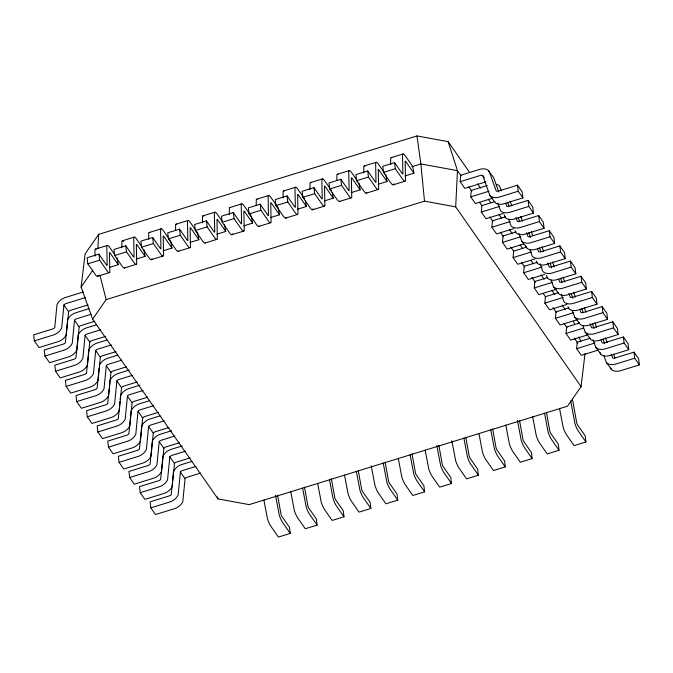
<?xml version="1.0" encoding="UTF-8"?>
<svg xmlns="http://www.w3.org/2000/svg" width="673" height="673" viewBox="0 0 673 673"><rect width="100%" height="100%" fill="white"/><g stroke="black" fill="none" stroke-linecap="round" stroke-linejoin="round"><path stroke-width="1.01" d="M581.077 386.622L455.688 206.863L457.472 170.648L448.142 141.65L416.966 135.938L98.637 234.389L85.076 253.94L81.13 287.051L92.622 319.153L218.01 498.92L249.195 504.632L567.524 406.172L581.077 386.622L585.022 353.518M97.863 248.732L98.637 234.389M485.822 181.946A3.769 2.902 -34.9 0 0 485.04 182.114L464.807 188.364L460.147 181.685L460.677 175.249L479.681 169.377A11.315 8.715 -34.9 0 1 487.816 169.975L493.62 177.537L498.777 191.948M492.737 198.182L475.399 203.549L470.738 196.869L471.268 190.434L487.269 185.487M503.328 213.366L485.982 218.725L481.321 212.045L481.86 205.61L494.857 201.589M513.911 228.542L496.573 233.91L491.913 227.23L492.443 220.794L505.448 216.773M523.544 244.021L507.164 249.086L502.504 242.406L503.034 235.971L516.031 231.949M535.094 258.903L517.747 264.27L513.095 257.591L513.625 251.155L526.623 247.134M544.718 274.382L528.339 279.446L523.678 272.767L524.208 266.331L537.214 262.31M556.268 289.264L538.93 294.631L534.269 287.951L534.799 281.516L547.797 277.495M566.859 304.44L549.513 309.807L544.861 303.128L545.391 296.692L558.388 292.671M577.451 319.625L560.104 324.992L555.444 318.312L555.982 311.868L568.979 307.855M588.034 334.801L570.696 340.168L566.035 333.488L566.565 327.053L579.571 323.032M597.658 350.28L581.287 355.344L576.626 348.673L577.156 342.229L590.154 338.208M85.311 297.626L66.038 303.582A3.769 2.902 -34.9 0 0 63.935 304.919L61.664 328.079L60.797 329.593A11.315 8.715 -34.9 0 1 53.352 335.011L34.348 340.891L33.65 334.834L52.654 328.954A3.769 2.902 -34.9 0 0 54.749 327.625L57.028 304.457L57.895 302.943A11.315 8.715 -34.9 0 1 65.34 297.525L83.343 291.964M67.519 320.642L65.34 342.801A3.769 2.902 -34.9 0 1 63.237 344.139L44.241 350.01L44.94 356.067L49.6 362.747L68.596 356.867A11.315 8.715 -34.9 0 0 76.041 351.457L76.907 349.943L79.187 326.775A3.769 2.902 -34.9 0 1 81.29 325.446L94.775 321.273M88.045 304.903L70.699 310.261A3.769 2.902 -34.9 0 0 68.596 311.599L66.324 334.759L65.449 336.273A11.315 8.715 -34.9 0 1 58.013 341.691L39.009 347.562L34.348 340.891M91.082 314.291L76.629 318.766A3.769 2.902 -34.9 0 0 74.526 320.096L72.255 343.264L71.38 344.778A11.315 8.715 -34.9 0 1 63.943 350.187L44.94 356.067M100.706 329.77L87.221 333.943A3.769 2.902 -34.9 0 0 85.118 335.28L82.838 358.44L81.971 359.954A11.315 8.715 -34.9 0 1 74.526 365.372L55.531 371.244L54.824 365.195L73.828 359.315A3.769 2.902 -34.9 0 0 75.931 357.977L78.203 334.817L79.078 333.303A11.315 8.715 -34.9 0 1 86.514 327.886L96.517 324.798M105.367 336.45L91.881 340.622A3.769 2.902 -34.9 0 0 89.778 341.96L87.498 365.119L86.632 366.634A11.315 8.715 -34.9 0 1 79.187 372.051L60.191 377.923L55.531 371.244M111.297 344.955L97.804 349.127A3.769 2.902 -34.9 0 0 95.709 350.456L93.429 373.624L92.563 375.139A11.315 8.715 -34.9 0 1 85.118 380.548L66.114 386.428L65.416 380.371L84.419 374.491A3.769 2.902 -34.9 0 0 86.523 373.162L88.794 350.002L89.66 348.488A11.315 8.715 -34.9 0 1 97.105 343.07L107.108 339.974M99.091 368.19L97.105 388.338A3.769 2.902 -34.9 0 1 95.002 389.675L76.007 395.556L76.705 401.604L81.366 408.284L100.361 402.412A11.315 8.715 -34.9 0 0 107.806 396.994L108.681 395.48L110.952 372.32A3.769 2.902 -34.9 0 1 113.056 370.983L126.541 366.81M115.958 351.634L102.464 355.807A3.769 2.902 -34.9 0 0 100.361 357.136L98.09 380.304L97.223 381.818A11.315 8.715 -34.9 0 1 89.778 387.227L70.774 393.108L66.114 386.428M121.889 360.131L108.395 364.303A3.769 2.902 -34.9 0 0 106.292 365.641L104.021 388.801L103.146 390.315A11.315 8.715 -34.9 0 1 95.709 395.732L76.705 401.604M109.203 388.388L107.697 403.522A3.769 2.902 -34.9 0 1 105.594 404.852L86.59 410.732L87.297 416.789L91.957 423.468L110.952 417.588A11.315 8.715 -34.9 0 0 118.398 412.17L119.264 410.665L121.544 387.497A3.769 2.902 -34.9 0 1 123.647 386.167L137.132 381.995M109.396 386.378L109.876 381.364M132.472 375.315L118.986 379.488A3.769 2.902 -34.9 0 0 116.883 380.817L114.603 403.985L113.737 405.499A11.315 8.715 -34.9 0 1 106.292 410.909L87.297 416.789M119.306 408.587L118.288 418.699A3.769 2.902 -34.9 0 1 116.185 420.036L97.181 425.908L97.879 431.965L102.54 438.645L121.544 432.773A11.315 8.715 -34.9 0 0 128.989 427.355L129.855 425.841L132.127 402.681A3.769 2.902 -34.9 0 1 134.23 401.344L147.724 397.171M119.5 406.576L119.987 401.562M120.173 399.552L120.56 395.539L121.426 394.025A11.315 8.715 -34.9 0 1 128.871 388.607L139.875 385.208M143.063 390.491L129.578 394.664A3.769 2.902 -34.9 0 0 127.475 396.002L125.195 419.161L124.328 420.675A11.315 8.715 -34.9 0 1 116.883 426.093L97.879 431.965M153.654 405.676L140.161 409.849A3.769 2.902 -34.9 0 0 138.058 411.178L135.786 434.337L134.92 435.852A11.315 8.715 -34.9 0 1 127.475 441.269L108.471 447.15L107.773 441.093L126.768 435.212A3.769 2.902 -34.9 0 0 128.871 433.883L131.151 410.715L132.017 409.201A11.315 8.715 -34.9 0 1 139.462 403.792L149.465 400.696M158.306 412.356L144.821 416.52A3.769 2.902 -34.9 0 0 142.718 417.857L140.447 441.017L139.572 442.531A11.315 8.715 -34.9 0 1 132.135 447.949L113.131 453.829L108.471 447.15M164.237 420.852L150.752 425.025A3.769 2.902 -34.9 0 0 148.649 426.362L146.369 449.522L145.503 451.036A11.315 8.715 -34.9 0 1 138.058 456.454L119.062 462.326L118.364 456.269L137.359 450.397A3.769 2.902 -34.9 0 0 139.462 449.059L141.742 425.9L142.609 424.385A11.315 8.715 -34.9 0 1 150.054 418.968L160.048 415.872M168.898 427.532L155.413 431.704A3.769 2.902 -34.9 0 0 153.309 433.042L151.03 456.201L150.163 457.716A11.315 8.715 -34.9 0 1 142.718 463.133L123.723 469.005L119.062 462.326M174.829 436.037L161.343 440.201A3.769 2.902 -34.9 0 0 159.24 441.538L156.96 464.698L156.094 466.212A11.315 8.715 -34.9 0 1 148.649 471.63L129.653 477.51L128.947 471.453L147.951 465.573A3.769 2.902 -34.9 0 0 150.054 464.244L152.325 441.076L153.2 439.562A11.315 8.715 -34.9 0 1 160.637 434.152L171.64 430.745M179.489 442.708L165.995 446.88A3.769 2.902 -34.9 0 0 163.901 448.218L161.621 471.378L160.754 472.892A11.315 8.715 -34.9 0 1 153.309 478.31L134.306 484.19L129.653 477.51M185.42 451.213L171.926 455.385A3.769 2.902 -34.9 0 0 169.823 456.723L167.552 479.883L166.685 481.397A11.315 8.715 -34.9 0 1 159.24 486.815L140.236 492.686L139.538 486.629L158.542 480.758A3.769 2.902 -34.9 0 0 160.637 479.42L162.916 456.26L163.783 454.746A11.315 8.715 -34.9 0 1 171.228 449.328L182.232 445.93M172.448 482.482L171.228 494.605A3.769 2.902 -34.9 0 1 169.125 495.934L150.129 501.814L150.828 507.871L155.488 514.551L174.484 508.67A11.315 8.715 -34.9 0 0 181.929 503.253L182.795 501.738L185.075 478.579A3.769 2.902 -34.9 0 1 187.178 477.241L200.663 473.069M172.641 480.472L173.508 471.437L174.374 469.922A11.315 8.715 -34.9 0 1 181.819 464.513L191.813 461.417M190.08 457.892L176.587 462.065A3.769 2.902 -34.9 0 0 174.484 463.394L172.212 486.562L171.337 488.076A11.315 8.715 -34.9 0 1 163.901 493.494L144.897 499.366L140.236 492.686M196.003 466.389L182.518 470.562A3.769 2.902 -34.9 0 0 180.414 471.899L178.143 495.059L177.268 496.573A11.315 8.715 -34.9 0 1 169.832 501.991L150.828 507.871M98.25 275.316L97.997 275.947A11.315 2.768 72.8 0 1 95.272 274.559L87.793 263.824L87.086 257.767L98.914 254.108L106.401 264.842A3.769 0.925 72.8 0 0 107.184 265.414L106.814 245.796A11.315 2.768 72.8 0 1 109.539 247.193L114.721 254.621M152.014 258.684L151.762 259.324A11.315 2.768 72.8 0 1 149.036 257.927L141.549 247.201L140.85 241.144L152.678 237.485L160.166 248.211A3.769 0.925 72.8 0 0 160.948 248.783L160.578 229.173A11.315 2.768 72.8 0 1 163.303 230.561L168.486 237.99M232.656 233.741L232.404 234.381A11.315 2.768 72.8 0 1 229.678 232.984L222.199 222.258L221.493 216.201L233.321 212.542L240.808 223.268A3.769 0.925 72.8 0 0 241.59 223.84L241.22 204.23A11.315 2.768 72.8 0 1 243.946 205.618L251.433 216.353M313.307 208.798L313.046 209.438A11.315 2.768 72.8 0 1 310.329 208.041L302.842 197.315L302.143 191.258L313.971 187.599L321.45 198.325A3.769 0.925 72.8 0 0 322.232 198.897L321.871 179.287A11.315 2.768 72.8 0 1 324.588 180.675L331.495 190.585M393.949 183.855L393.688 184.495A11.315 2.768 72.8 0 1 390.971 183.098L383.484 172.372L382.786 166.315L394.614 162.656L402.092 173.382A3.769 0.925 72.8 0 0 402.875 173.954L402.513 154.344A11.315 2.768 72.8 0 1 405.23 155.732L412.717 166.467L413.903 173.213L405.028 175.956M67.62 319.641L68.486 318.127A11.315 8.715 -34.9 0 1 75.931 312.709L88.929 308.688M99.385 365.178L100.252 363.664A11.315 8.715 -34.9 0 1 107.697 358.246L117.699 355.159M109.977 380.354L110.843 378.84A11.315 8.715 -34.9 0 1 118.288 373.431L129.283 370.024M81.13 287.051L92.916 270.05M92.622 319.153L106.183 299.603L424.503 201.143L455.688 206.863M95.482 249.103L107.31 245.443M122.368 240.791L134.196 237.132M149.246 232.479L161.074 228.82M176.124 224.159L187.952 220.5M203.01 215.848L214.838 212.188M229.888 207.536L241.716 203.877M256.775 199.216L268.603 195.565M283.653 190.905L295.481 187.245M310.531 182.593L322.359 178.934M337.417 174.273L349.245 170.622M364.295 165.962L376.123 162.302M391.181 157.65L403.009 153.991M141.599 246.31L136.417 238.881A11.315 2.768 72.8 0 0 133.7 237.485L134.062 257.094A3.769 0.925 72.8 0 1 133.279 256.531L125.801 245.796L113.973 249.456L114.671 255.513L122.158 266.239A11.315 2.768 72.8 0 0 124.875 267.635M195.363 229.678L190.181 222.25A11.315 2.768 72.8 0 0 187.464 220.853L187.826 240.471A3.769 0.925 72.8 0 1 187.044 239.899L179.565 229.173L167.737 232.824L168.435 238.881L175.922 249.616A11.315 2.768 72.8 0 0 178.639 251.004M222.241 221.367L217.068 213.938A11.315 2.768 72.8 0 0 214.342 212.542L214.712 232.151A3.769 0.925 72.8 0 1 213.93 231.588L206.443 220.853L194.615 224.513L195.313 230.57L202.8 241.296A11.315 2.768 72.8 0 0 205.517 242.692M270.622 217.53L279.497 214.788L278.311 208.033L270.824 197.307A11.315 2.768 72.8 0 0 268.106 195.91L268.468 215.528A3.769 0.925 72.8 0 1 267.686 214.956L260.207 204.23L248.379 207.881L249.077 213.938L256.564 224.673A11.315 2.768 72.8 0 0 259.282 226.061M304.617 198.897L297.71 188.995A11.315 2.768 72.8 0 0 294.984 187.599L295.354 207.208A3.769 0.925 72.8 0 1 294.572 206.645L287.085 195.91L275.257 199.57L275.955 205.627L283.442 216.353A11.315 2.768 72.8 0 0 286.168 217.749M357.8 181.441L351.474 172.364A11.315 2.768 72.8 0 0 348.749 170.967L349.119 190.585A3.769 0.925 72.8 0 1 348.336 190.013L340.849 179.287L329.021 182.938L329.72 188.995L337.207 199.73A11.315 2.768 72.8 0 0 339.924 201.118M384.687 173.129L378.352 164.052A11.315 2.768 72.8 0 0 375.627 162.656L375.997 182.265A3.769 0.925 72.8 0 1 375.214 181.702L367.727 170.967L355.899 174.627L356.606 180.684L364.085 191.41A11.315 2.768 72.8 0 0 366.81 192.806M87.793 263.824L99.621 260.165L107.1 270.899A11.315 2.768 72.8 0 0 109.825 272.287L109.455 252.678A3.769 0.925 72.8 0 1 110.237 253.25L118.212 264.674L109.337 267.417M114.671 255.513L126.499 251.853L133.986 262.579A11.315 2.768 72.8 0 0 136.703 263.976L136.341 244.366A3.769 0.925 72.8 0 1 137.124 244.93L145.09 256.363L136.215 259.105M141.549 247.201L153.377 243.542L160.864 254.268A11.315 2.768 72.8 0 0 163.589 255.664L163.219 236.046A3.769 0.925 72.8 0 1 164.002 236.618L171.968 248.043L163.102 250.785M168.435 238.881L180.263 235.222L187.75 245.956A11.315 2.768 72.8 0 0 190.467 247.344L190.097 227.735A3.769 0.925 72.8 0 1 190.88 228.307L198.855 239.731L189.979 242.473M195.313 230.57L207.141 226.91L214.628 237.636A11.315 2.768 72.8 0 0 217.345 239.033L216.984 219.423A3.769 0.925 72.8 0 1 217.766 219.987L225.733 231.419L216.866 234.162M222.199 222.258L234.027 218.599L241.506 229.325A11.315 2.768 72.8 0 0 244.232 230.721L243.862 211.103A3.769 0.925 72.8 0 1 244.644 211.675L252.619 223.1L243.744 225.842M249.077 213.938L260.905 210.279L268.392 221.013A11.315 2.768 72.8 0 0 271.11 222.401L270.748 202.792A3.769 0.925 72.8 0 1 271.53 203.364L279.497 214.788M275.955 205.627L287.783 201.967L295.27 212.693A11.315 2.768 72.8 0 0 297.996 214.09L297.626 194.48A3.769 0.925 72.8 0 1 298.408 195.044L306.375 206.476L297.508 209.219M302.842 197.315L314.67 193.656L322.157 204.382A11.315 2.768 72.8 0 0 324.874 205.778L324.504 186.16A3.769 0.925 72.8 0 1 325.286 186.732L333.261 198.156L324.386 200.899M329.72 188.995L341.548 185.336L349.035 196.07A11.315 2.768 72.8 0 0 351.752 197.458L351.39 177.849A3.769 0.925 72.8 0 1 352.172 178.421L360.139 189.845L351.272 192.587M356.606 180.684L368.434 177.024L375.913 187.75A11.315 2.768 72.8 0 0 378.638 189.147L378.268 169.537A3.769 0.925 72.8 0 1 379.05 170.101L387.025 181.533L378.15 184.276M383.484 172.372L395.312 168.713L402.799 179.439A11.315 2.768 72.8 0 0 405.516 180.835L405.154 161.217A3.769 0.925 72.8 0 1 405.937 161.789L413.903 173.213M411.842 166.736L420.869 163.943L457.472 170.648L461.064 175.796M97.501 276.3L109.329 272.641M124.379 267.989L136.207 264.329M151.265 259.669L163.093 256.009M178.143 251.357L189.971 247.698M205.029 243.046L216.857 239.386M231.907 234.726L243.735 231.075M258.785 226.414L270.613 222.755M285.672 218.102L297.5 214.443M312.55 209.783L324.378 206.131M339.436 201.471L351.264 197.812M366.314 193.159L378.142 189.5M393.192 184.839L405.02 181.188M460.147 181.685L480.379 175.434A3.769 2.902 -34.9 0 1 482.634 175.417L484.459 177.958M470.738 196.869L489.044 191.208M482.709 175.451L489.927 195.624L495.732 203.187A11.315 8.715 -34.9 0 0 503.875 203.784L522.871 197.912L522.172 191.855L517.512 185.176L498.516 191.048A3.769 2.902 -34.9 0 1 496.262 191.065L488.968 170.858M522.871 197.912L518.21 191.233L499.215 197.105A11.315 8.715 -34.9 0 1 491.08 196.508L489.927 195.624M481.321 212.045L499.627 206.384M505.743 203.33L506.845 206.241A3.769 2.902 -34.9 0 0 509.099 206.232L528.103 200.352L532.764 207.032L533.462 213.089L514.458 218.969A11.315 8.715 -34.9 0 1 506.323 218.372L505.179 217.48L504.144 214.594M533.462 213.089L528.801 206.409L509.806 212.289A11.315 8.715 -34.9 0 1 501.663 211.692L500.519 210.8L497.768 203.12M491.913 227.23L510.218 221.568M515.081 230.738L515.762 232.656L516.914 233.548A11.315 8.715 -34.9 0 0 525.049 234.145L544.053 228.265L543.347 222.216L538.694 215.537L519.691 221.409A3.769 2.902 -34.9 0 1 517.436 221.425L515.989 217.547M544.053 228.265L539.393 221.594L520.389 227.466A11.315 8.715 -34.9 0 1 512.254 226.868L511.11 225.977L508.695 219.255M502.504 242.406L520.809 236.745M518.942 233.481L521.693 241.161L527.497 248.732A11.315 8.715 -34.9 0 0 535.641 249.33L554.636 243.449L553.938 237.392L549.277 230.713L530.282 236.593A3.769 2.902 -34.9 0 1 528.027 236.602L526.572 232.723M554.636 243.449L549.984 236.77L530.98 242.65A11.315 8.715 -34.9 0 1 522.845 242.053L521.693 241.161M513.095 257.591L531.401 251.929M537.508 248.867L538.61 251.786A3.769 2.902 -34.9 0 0 540.865 251.769L559.869 245.897L564.529 252.577L565.227 258.625L546.232 264.506A11.315 8.715 -34.9 0 1 538.089 263.909L536.945 263.017L536.255 261.099M565.227 258.625L560.567 251.946L541.572 257.826A11.315 8.715 -34.9 0 1 533.428 257.229L532.284 256.337L529.878 249.616M523.678 272.767L541.984 267.105M546.501 275.316L547.528 278.201L548.68 279.093A11.315 8.715 -34.9 0 0 556.815 279.682L575.819 273.81L575.121 267.753L570.46 261.074L551.456 266.954A3.769 2.902 -34.9 0 1 549.202 266.962L547.755 263.084M575.819 273.81L571.158 267.131L552.154 273.002A11.315 8.715 -34.9 0 1 544.02 272.414L542.875 271.522L540.125 263.841M534.269 287.951L552.575 282.29M551.052 279.976L553.458 286.698L559.271 294.269A11.315 8.715 -34.9 0 0 567.406 294.867L586.41 288.986L585.703 282.938L581.043 276.258L562.048 282.13A3.769 2.902 -34.9 0 1 559.793 282.147L558.683 279.228M586.41 288.986L581.75 282.307L562.746 288.187A11.315 8.715 -34.9 0 1 554.611 287.59L553.458 286.698M544.861 303.128L563.166 297.466M568.02 306.636L568.71 308.562L569.854 309.454A11.315 8.715 -34.9 0 0 577.998 310.043L596.993 304.171L596.295 298.114L591.634 291.434L572.639 297.315A3.769 2.902 -34.9 0 1 570.376 297.323L568.929 293.445M596.993 304.171L592.333 297.491L573.337 303.363A11.315 8.715 -34.9 0 1 565.194 302.774L564.05 301.883L561.299 294.202M555.444 318.312L573.749 312.651M572.235 310.337L574.641 317.059L580.446 324.63A11.315 8.715 -34.9 0 0 588.581 325.227L607.584 319.347L606.886 313.29L602.226 306.61L583.222 312.491A3.769 2.902 -34.9 0 1 580.967 312.508L579.865 309.588M607.584 319.347L602.924 312.667L583.928 318.548A11.315 8.715 -34.9 0 1 575.785 317.95L574.641 317.059M566.035 333.488L583.373 328.121M582.818 325.522L585.224 332.243L591.037 339.806A11.315 8.715 -34.9 0 0 599.172 340.403L618.176 334.531L617.469 328.474L612.809 321.795L593.813 327.667A3.769 2.902 -34.9 0 1 591.559 327.684L590.112 323.806M618.176 334.531L613.515 327.852L594.511 333.724A11.315 8.715 -34.9 0 1 586.376 333.127L585.224 332.243M576.626 348.673L594.932 343.003M609.763 355.588L628.759 349.708L628.06 343.651L623.4 336.971L604.404 342.851A3.769 2.902 -34.9 0 1 602.15 342.868L601.039 339.949M628.759 349.708L624.098 343.028L605.103 348.908A11.315 8.715 -34.9 0 1 596.959 348.311L595.815 347.419L593.064 339.739M604.001 355.882L606.407 362.604L612.211 370.167A11.315 8.715 -34.9 0 0 620.346 370.764L639.35 364.892L638.652 358.835L633.991 352.156L614.987 358.028A3.769 2.902 -34.9 0 1 612.733 358.044L611.286 354.166M639.35 364.892L634.689 358.213L615.694 364.085A11.315 8.715 -34.9 0 1 607.551 363.487L606.407 362.604M277.613 495.404L281.095 514.736A3.769 0.925 72.8 0 0 282.029 516.62L289.516 527.354L290.214 533.411L278.386 537.062L270.908 526.336A11.315 2.768 72.8 0 1 267.484 518.933L263.866 499.955M304.49 487.092L307.982 506.416A3.769 0.925 72.8 0 0 308.915 508.308L316.394 519.034L317.101 525.091L305.273 528.751L297.786 518.025A11.315 2.768 72.8 0 1 294.37 510.614L290.744 491.643M331.377 478.781L334.86 498.104A3.769 0.925 72.8 0 0 335.793 499.997L343.28 510.723L343.979 516.78L332.151 520.439L324.664 509.705A11.315 2.768 72.8 0 1 321.248 502.302L317.622 483.323M358.255 470.461L361.738 489.793A3.769 0.925 72.8 0 0 362.671 491.677L370.158 502.411L370.857 508.468L359.029 512.119L351.55 501.393A11.315 2.768 72.8 0 1 348.134 493.99L344.509 475.012M385.133 462.149L388.624 481.473A3.769 0.925 72.8 0 0 389.558 483.365L397.045 494.091L397.743 500.148L385.915 503.808L378.428 493.082A11.315 2.768 72.8 0 1 375.012 485.67L371.21 465.691M412.019 453.838L415.502 473.161A3.769 0.925 72.8 0 0 416.436 475.054L423.923 485.78L424.621 491.837L412.793 495.496L405.314 484.762A11.315 2.768 72.8 0 1 401.89 477.359L398.273 458.389M438.897 445.518L442.388 464.85A3.769 0.925 72.8 0 0 443.322 466.734L450.801 477.468L451.507 483.525L439.679 487.176L432.192 476.45A11.315 2.768 72.8 0 1 428.777 469.047L425.151 450.069M465.783 437.206L469.266 456.53A3.769 0.925 72.8 0 0 470.2 458.422L477.687 469.148L478.385 475.205L466.557 478.865L459.07 468.139A11.315 2.768 72.8 0 1 455.655 460.727L451.852 440.748M492.661 428.894L496.144 448.218A3.769 0.925 72.8 0 0 497.078 450.111L504.565 460.837L505.263 466.894L493.435 470.553L485.956 459.819A11.315 2.768 72.8 0 1 482.541 452.416L478.915 433.446M519.539 420.583L523.03 439.906A3.769 0.925 72.8 0 0 523.964 441.791L531.451 452.525L532.15 458.582L520.322 462.233L512.834 451.507A11.315 2.768 72.8 0 1 509.419 444.104L505.793 425.126M546.426 412.263L549.908 431.586A3.769 0.925 72.8 0 0 550.842 433.479L558.329 444.205L559.027 450.262L547.199 453.922L539.721 443.196A11.315 2.768 72.8 0 1 536.297 435.784L532.68 416.814M572.395 398.887L576.795 423.275A3.769 0.925 72.8 0 0 577.728 425.168L585.207 435.894L585.914 441.951L574.086 445.61L566.599 434.876A11.315 2.768 72.8 0 1 563.183 427.473L559.557 408.503M595.815 347.419L601.62 354.991A11.315 8.715 -34.9 0 0 609.763 355.588M448.142 141.65L469.737 172.608M477.544 183.796L480.539 188.095M488.337 199.275L490.743 202.716M499.139 214.754L501.536 218.195M509.335 229.375L512.338 233.682M520.136 244.863L522.534 248.303M530.938 260.342L533.336 263.782M541.134 274.963L544.137 279.261M551.936 290.442L554.939 294.749M562.132 305.071L565.135 309.37M468.829 186.934L471.815 191.225M479.487 202.211L482.019 205.845M489.759 216.933L492.804 221.299M500.519 232.362L503.581 236.753M510.765 247.058L513.76 251.349M521.55 262.512L524.545 266.802M531.838 277.259L535.321 282.256M543.018 293.293L545.5 296.852M553.013 307.62L556.277 312.306M564.067 323.469L567.061 327.759M574.187 337.981L577.838 343.213M585.914 441.951L578.427 431.225A11.315 2.768 72.8 0 1 575.011 423.813L570.662 400.788M559.027 450.262L551.549 439.536A11.315 2.768 72.8 0 1 548.125 432.133L544.507 413.155M532.15 458.582L524.662 447.848A11.315 2.768 72.8 0 1 521.247 440.445L517.444 420.457M505.263 466.894L497.784 456.168A11.315 2.768 72.8 0 1 494.369 448.756L490.743 429.786M478.385 475.205L470.898 464.479A11.315 2.768 72.8 0 1 467.483 457.076L463.857 438.098M451.507 483.525L444.02 472.791A11.315 2.768 72.8 0 1 440.605 465.388L436.794 445.4M424.621 491.837L417.142 481.102A11.315 2.768 72.8 0 1 413.718 473.699L410.101 454.729M397.743 500.148L390.256 489.422A11.315 2.768 72.8 0 1 386.84 482.019L383.215 463.041M196.516 231.327L197.669 232.976L198.855 239.731M370.857 508.468L363.378 497.734A11.315 2.768 72.8 0 1 359.962 490.331L356.337 471.352M169.638 239.638L170.782 241.296M343.979 516.78L336.492 506.046A11.315 2.768 72.8 0 1 333.076 498.643L329.45 479.672M317.101 525.091L309.614 514.365A11.315 2.768 72.8 0 1 306.198 506.962L302.572 487.984M290.214 533.411L282.736 522.677A11.315 2.768 72.8 0 1 279.312 515.274L275.509 495.286M63.876 304.995L68.537 311.675M74.467 320.18L79.128 326.859M85.059 335.356L89.711 342.035M95.642 350.54L100.302 357.22M106.233 365.717L110.894 372.396M116.824 380.901L121.485 387.581M127.407 396.077L132.068 402.757M137.999 411.262L142.659 417.941M148.59 426.438L153.251 433.118M159.181 441.614L163.833 448.294M169.764 456.799L174.425 463.478M180.356 471.975L185.016 478.654M613.54 354.124L614.912 357.96M605.439 337.846L607.164 342.641M602.949 338.94L604.665 343.743M594.856 322.661L596.572 327.465M610.377 367.357L611.067 369.284M592.358 323.763L594.082 328.567M584.265 307.485L585.981 312.28M599.786 352.181L600.476 354.099M581.775 308.587L583.146 312.423M573.674 292.301L575.398 297.104M571.184 293.403L572.9 298.206M563.082 277.125L564.807 281.92M560.592 278.227L561.972 282.063M552.499 261.94L554.216 266.744M573.531 321.408L574.582 324.327M579.108 336.98L580.849 341.842M550.009 263.042L551.725 267.846M541.908 246.764L543.624 251.559M539.418 247.866L540.789 251.702M531.317 231.579L532.696 235.424M528.827 232.681L530.543 237.485M520.734 216.403L522.45 221.207M518.235 217.505L519.615 221.341M510.142 201.219L511.859 206.022M525.663 245.923L526.353 247.841M507.652 202.321L509.024 206.165M501.276 190.846L499.551 186.042L498.407 185.151A11.315 8.715 -34.9 0 0 496.632 184.385M217.371 496.918L218.01 498.92M99.915 275.257L106.183 299.603M385.839 174.778L387.025 181.533M358.953 183.09L360.139 189.845M332.243 192.369L333.261 198.156M305.365 200.689L306.375 206.476M251.601 217.312L252.619 223.1M224.546 224.664L225.733 231.419M170.959 242.255L171.968 248.043M143.904 249.607L145.09 256.363M117.026 257.919L118.212 264.674M416.966 135.938L420.869 163.943L424.503 201.143M633.991 352.156L634.689 358.213M623.4 336.971L624.098 343.028M612.809 321.795L613.515 327.852M602.226 306.61L602.924 312.667M591.634 291.434L592.333 297.491M581.043 276.258L581.75 282.307M570.46 261.074L571.158 267.131M559.869 245.897L560.567 251.946M549.277 230.713L549.984 236.77M538.694 215.537L539.393 221.594M528.103 200.352L528.801 206.409M517.512 185.176L518.21 191.233M394.614 162.656L395.312 168.713M367.727 170.967L368.434 177.024M340.849 179.287L341.548 185.336M313.971 187.599L314.67 193.656M287.085 195.91L287.783 201.967M260.207 204.23L260.905 210.279M233.321 212.542L234.027 218.599M206.443 220.853L207.141 226.91M179.565 229.173L180.263 235.222M152.678 237.485L153.377 243.542M125.801 245.796L126.499 251.853M98.914 254.108L99.621 260.165M390.626 164.616L390.685 157.995A11.315 2.768 72.8 0 1 391.812 157.768M363.748 172.936L363.799 166.315A11.315 2.768 72.8 0 1 364.934 166.088M336.837 180.246L336.921 174.627A11.315 2.768 72.8 0 1 338.056 174.4M309.984 189.559L310.043 182.938A11.315 2.768 72.8 0 1 311.17 182.711M283.106 197.879L283.156 191.258A11.315 2.768 72.8 0 1 284.292 191.031M256.186 205.189L256.278 199.57A11.315 2.768 72.8 0 1 257.406 199.343M229.342 214.502L229.392 207.881A11.315 2.768 72.8 0 1 230.528 207.654M202.464 222.822L202.514 216.201A11.315 2.768 72.8 0 1 203.65 215.974M175.544 230.132L175.636 224.513A11.315 2.768 72.8 0 1 176.763 224.286M148.699 239.445L148.75 232.824A11.315 2.768 72.8 0 1 149.886 232.597M121.813 247.765L121.872 241.144A11.315 2.768 72.8 0 1 123.756 241.506M94.935 256.077L94.986 249.456A11.315 2.768 72.8 0 1 96.121 249.229"/></g></svg>
